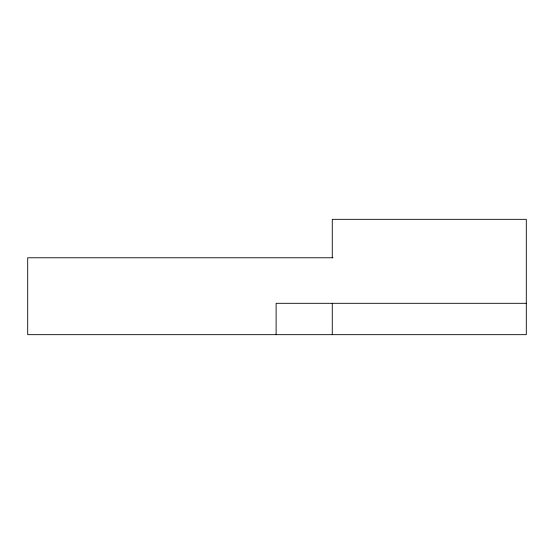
<?xml version="1.0" encoding="UTF-8"?>
<svg xmlns="http://www.w3.org/2000/svg" width="554" height="554" viewBox="0 0 554 554"><rect width="100%" height="100%" fill="white"/><g stroke="black" fill="none" stroke-linecap="round" stroke-linejoin="round"><path stroke-width="0.83" d="M333.044 257.776L27.7 257.776L27.7 334.671L526.3 334.671L526.3 219.329L332.275 219.329L332.275 257.776M526.3 303.308L276.114 303.308L276.114 334.671M332.275 303.308L332.275 334.671"/></g></svg>
